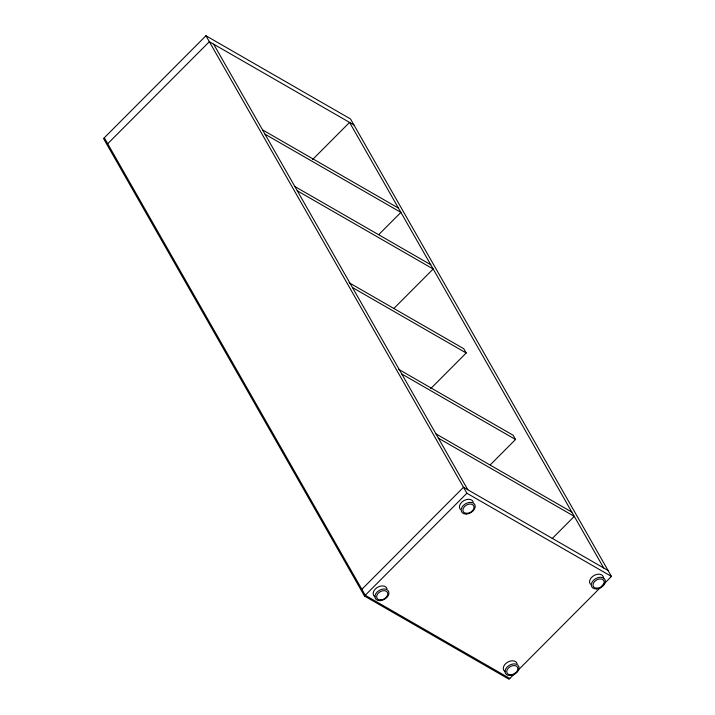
<?xml version="1.0" encoding="UTF-8"?>
<svg xmlns="http://www.w3.org/2000/svg" width="715" height="715" viewBox="0 0 715 715"><rect width="100%" height="100%" fill="white"/><g stroke="black" fill="none" stroke-linecap="round" stroke-linejoin="round"><path stroke-width="1.07" d="M602.003 585.934L611.459 576.442L350.511 118.958L205.947 35.75L103.541 138.558L364.489 596.042L509.053 679.25L515.336 672.94M107.706 143.742L209.343 41.702L353.907 124.91M312.544 159.597L349.572 122.417L603.719 567.987M378.834 234.538L400.892 212.391L264.997 134.179M393.795 308.549L433.183 269.001L297.288 190.789M430.752 388.585L466.198 352.995L463.749 348.706L349.063 282.693M361.862 589.312L463.49 487.281L608.063 570.49M490.329 464.795L515.533 439.493L513.084 435.203L398.398 369.19M364.489 596.042L466.886 493.234L205.947 35.75M552.221 538.529L574.288 516.382L438.393 438.161M517.705 670.572L600.43 587.516M262.548 129.889L398.443 208.101M294.839 186.499L430.734 264.711M352.468 287.537L466.198 352.995M401.803 374.034L515.533 439.493M435.944 433.871L571.839 512.092M466.886 493.234L611.459 576.442M509.822 678.481L365.258 595.273L104.31 137.789M213.678 44.205L467.825 489.775M505.156 671.751A7.534 5.166 -29.7 0 1 506.944 662.599A7.534 5.166 -29.7 0 1 517.115 663.547M460.246 509.357A7.534 5.166 -29.7 0 1 463.946 500.572A7.534 5.166 -29.7 0 1 473.276 502.037M375.044 596.864A7.534 5.166 -29.7 0 1 376.832 587.712A7.534 5.166 -29.7 0 1 387.012 588.659M590.358 584.235A7.534 5.166 -29.7 0 1 594.934 575.021A7.534 5.166 -29.7 0 1 603.576 578.319M510.018 675.541A7.534 5.166 -29.7 0 0 518.884 666.639A7.534 5.166 -29.7 0 0 507.221 666.934A7.534 5.166 -29.7 0 0 510.018 675.541M510.698 674.844A6.015 4.129 -29.7 0 0 517.776 667.739A6.015 4.129 -29.7 0 0 508.463 667.971A6.015 4.129 -29.7 0 0 510.698 674.844M466.18 514.04A7.534 5.166 -29.7 0 0 475.046 505.139A7.534 5.166 -29.7 0 0 463.383 505.433A7.534 5.166 -29.7 0 0 466.18 514.04M466.859 513.343A6.015 4.129 -29.7 0 0 473.938 506.229A6.015 4.129 -29.7 0 0 464.625 506.461A6.015 4.129 -29.7 0 0 466.859 513.343M379.906 600.654A7.534 5.166 -29.7 0 0 388.772 591.752A7.534 5.166 -29.7 0 0 377.109 592.047A7.534 5.166 -29.7 0 0 379.906 600.654M380.586 599.957A6.015 4.129 -29.7 0 0 387.664 592.851A6.015 4.129 -29.7 0 0 378.351 593.084A6.015 4.129 -29.7 0 0 380.586 599.957M596.292 588.928A7.534 5.166 -29.7 0 0 605.158 580.026A7.534 5.166 -29.7 0 0 593.495 580.321A7.534 5.166 -29.7 0 0 596.292 588.928M596.971 588.231A6.015 4.129 -29.7 0 0 604.05 581.116A6.015 4.129 -29.7 0 0 594.737 581.349A6.015 4.129 -29.7 0 0 596.971 588.231"/></g></svg>
